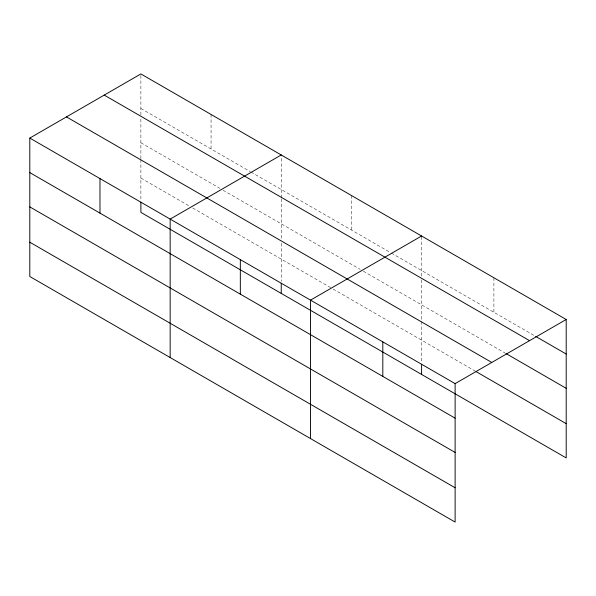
<?xml version="1.0" encoding="UTF-8"?>
<svg xmlns="http://www.w3.org/2000/svg" width="596" height="596" viewBox="0 0 596 596"><rect width="100%" height="100%" fill="white"/><g stroke="black" fill="none" stroke-linecap="round" stroke-linejoin="round"><path stroke-width="0.45" stroke-dasharray="2.98 2.23" d="M140.88 158.566L140.88 118.664M140.88 114.954L140.88 73.934M281.238 198.766L281.238 239.599M281.238 197.842L281.238 154.967M421.595 279.8L421.595 320.633M421.595 276.097L421.595 236.001M140.88 108.472L250.134 171.544M250.931 172.006L390.492 252.577M391.289 253.039L534.865 335.935M140.88 142.757L219.835 188.336M223.023 190.184L360.185 269.37M363.374 271.217L505.14 353.063M140.88 178.085L189.528 206.171M192.717 208.011L332.277 288.583M333.075 289.045L475.422 371.226M493.898 277.743L493.898 312.282M421.595 321.557L421.595 362.398M351.416 195.488L351.416 230.019M281.238 243.317L281.238 281.364M211.059 114.454L211.059 148.985M140.88 159.49L140.88 200.33"/><path stroke-width="0.89" d="M455.12 452.446L455.12 383.623L29.8 138.071L29.8 276.507L455.12 522.066L455.12 452.446L29.8 206.894M140.88 202.186L140.88 212.377L566.2 457.929L566.2 319.493L140.88 73.934L29.8 138.071M281.238 154.967L170.158 219.105L170.158 357.54M421.595 236.001L310.509 300.138L310.509 438.574M455.12 383.623L566.2 319.493M535.67 336.397L566.2 354.024M104.225 95.099L529.546 340.651M505.944 353.525L566.2 388.316M66.454 116.905L491.774 362.457M476.219 371.695L566.2 423.644M29.8 172.602L455.12 418.154M29.8 242.222L455.12 487.774M421.595 364.245L421.595 374.444M382.811 341.88L382.811 376.411M281.238 283.212L281.238 293.411M240.33 259.618L240.33 294.148M99.979 178.584L99.979 213.122"/></g></svg>
